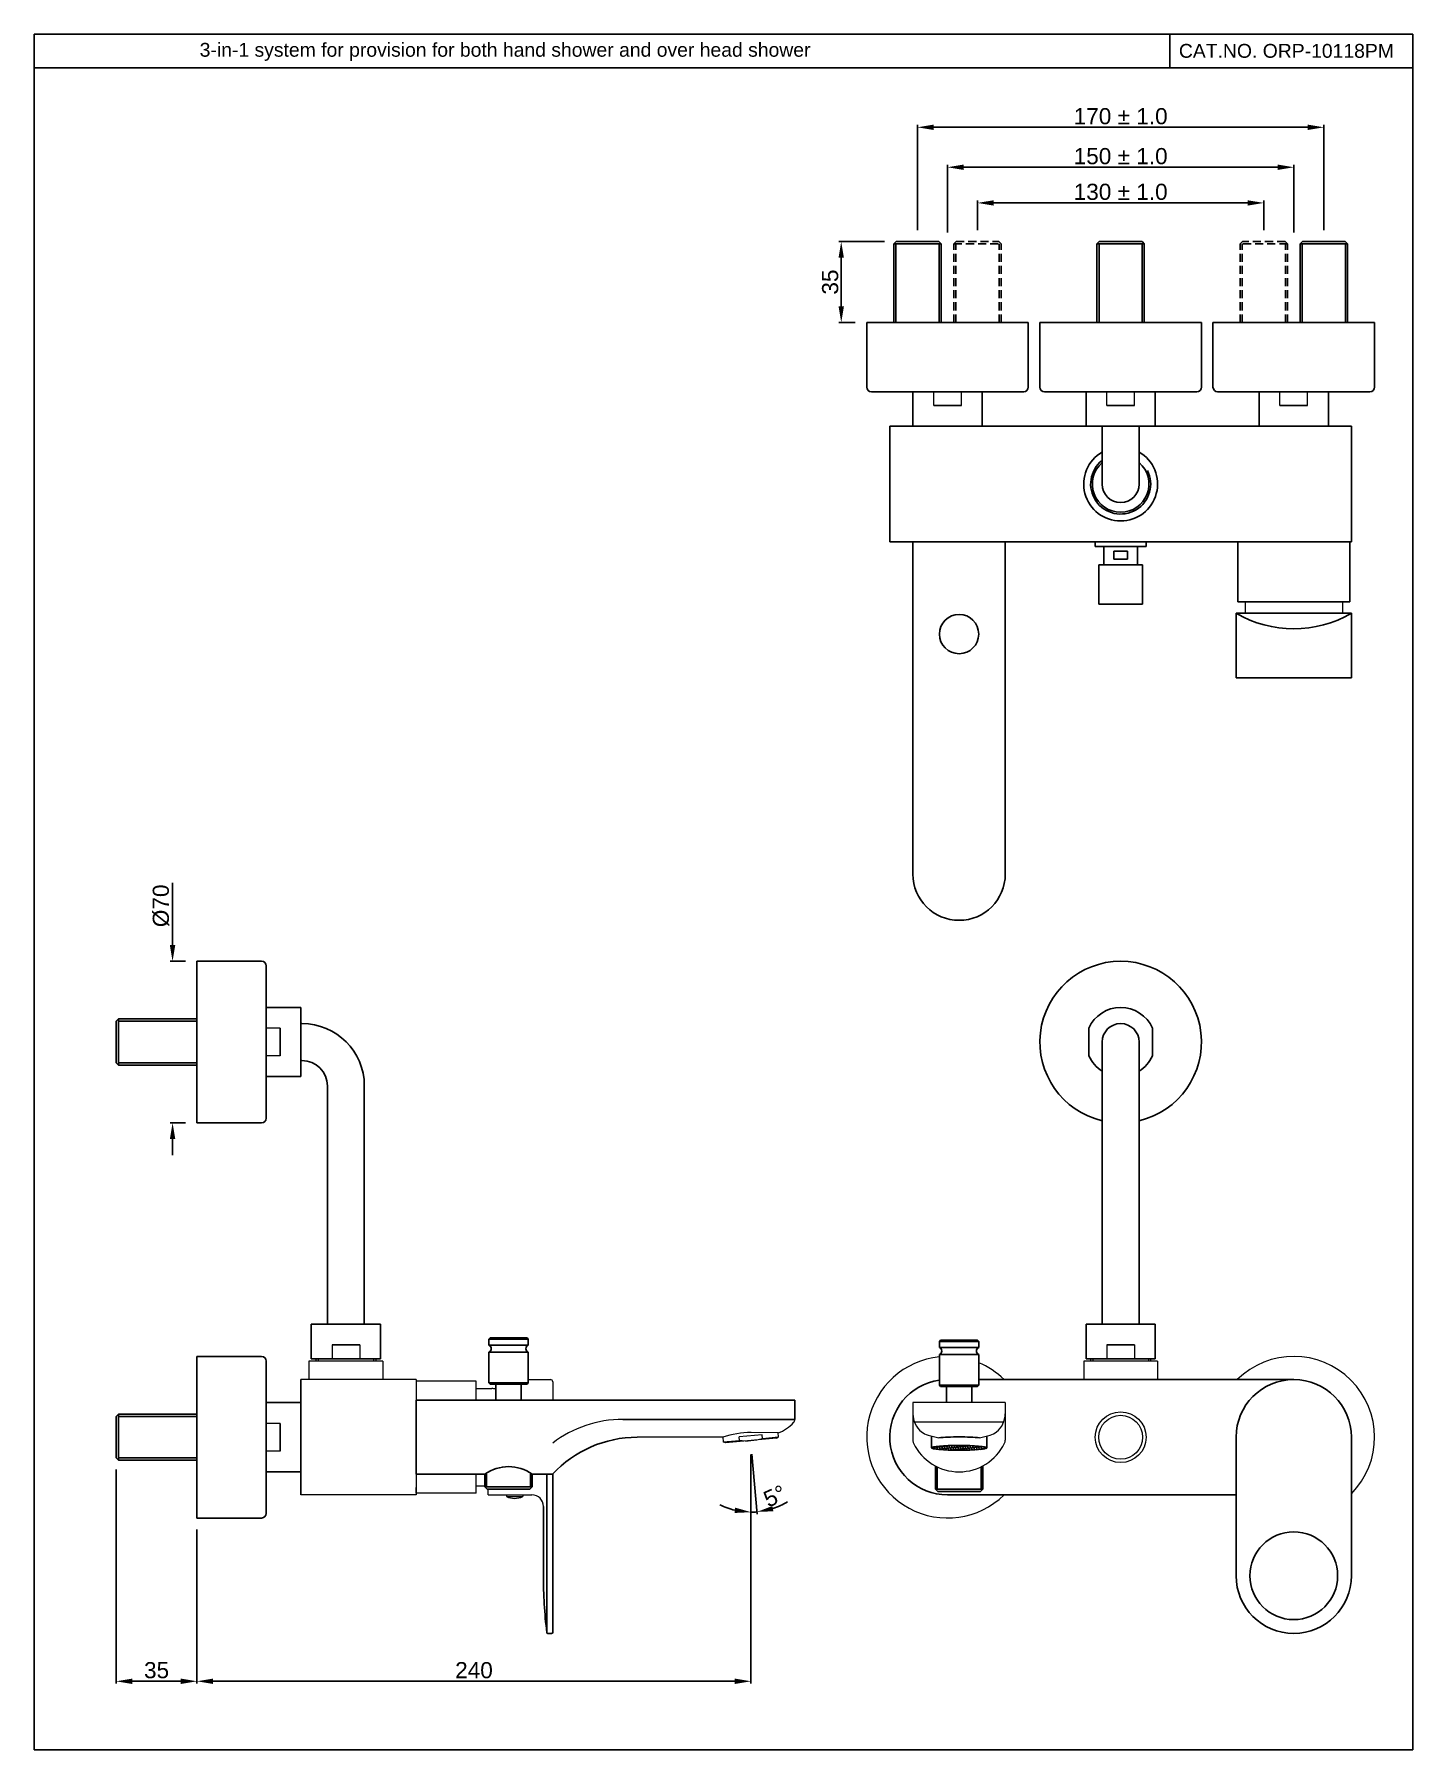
# Model space of a CAD drawing. Header units: inches. Extents: x 751 to 1348, y 373 to 1116.
import ezdxf

# ---------------------------------------------------------------- set-up
doc = ezdxf.new("R2010")
doc.units = ezdxf.units.IN
doc.header["$MEASUREMENT"] = 0
doc.linetypes.add('HIDDEN2', pattern=[0.1875, 0.125, -0.0625])
doc.styles.get("Standard").update_dxf_attribs({"font": 'arial.ttf'})
doc.dimstyles.new('VIKAS', dxfattribs={"dimtxt": 7, "dimasz": 7, "dimexe": 1, "dimexo": 5, "dimgap": 1.2, "dimtad": 3, "dimdec": 1, "dimzin": 12, "dimdsep": 46, "dimtxsty": 'Standard', "dimcen": 0.5, "dimadec": 0, "dimazin": 3, "dimtfac": 1, "dimtdec": 1, "dimtofl": 0, "dimtmove": 0, "dimatfit": 1, "dimfxl": 0, "dimtolj": 1, "dimtzin": 0, "dimarcsym": 0})

# ---------------------------------------------------------------- blocks, each defined once
blk = doc.blocks.new('*D2')
at = {"color": 0, "lineweight": -2, "transparency": 16777216}
for p, q in [((786.49, 494.57), (786.49, 401.83)), ((821.49, 468.57), (821.49, 401.83)), ((793.49, 402.83), (814.49, 402.83))]:
    blk.add_line(p, q, dxfattribs=at)
at = {"color": 0, "transparency": 16777216}
for points in [[(793.49, 404), (793.49, 401.67), (786.49, 402.83)], [(814.49, 404), (814.49, 401.67), (821.49, 402.83)]]:
    blk.add_solid(points, dxfattribs=at)
at = {"layer": 'Defpoints', "color": 0, "transparency": 16777216}
for p in [(786.49, 499.57), (821.49, 473.57), (821.49, 402.83)]:
    blk.add_point(p, dxfattribs=at)
at = {"color": 0, "transparency": 16777216, "insert": (803.99, 407.61), "char_height": 7, "attachment_point": 5}
blk.add_mtext('\\A1;35', dxfattribs=at)
blk = doc.blocks.new('*D3')
at = {"color": 0, "lineweight": -2, "transparency": 16777216}
for p, q in [((1061.49, 501.15), (1061.49, 401.83)), ((821.49, 468.57), (821.49, 401.83)), ((828.49, 402.83), (1054.49, 402.83))]:
    blk.add_line(p, q, dxfattribs=at)
at = {"color": 0, "transparency": 16777216}
for points in [[(828.49, 404), (828.49, 401.67), (821.49, 402.83)], [(1054.49, 404), (1054.49, 401.67), (1061.49, 402.83)]]:
    blk.add_solid(points, dxfattribs=at)
at = {"layer": 'Defpoints', "color": 0, "transparency": 16777216}
for p in [(1061.49, 506.15), (821.49, 473.57), (1061.49, 402.83)]:
    blk.add_point(p, dxfattribs=at)
at = {"color": 0, "transparency": 16777216, "insert": (941.49, 407.61), "char_height": 7, "attachment_point": 5}
blk.add_mtext('\\A1;240', dxfattribs=at)
blk = doc.blocks.new('*D4')
at = {"color": 0, "lineweight": -2, "transparency": 16777216}
for p, q in [((1061.49, 501.15), (1061.49, 475.1)), ((1061.92, 501.17), (1064.2, 475.21))]:
    blk.add_line(p, q, dxfattribs=at)
for start, end in [(243.24865, 256.62432), (270, 275), (288.37568, 301.75135)]:
    blk.add_arc((1061.49, 506.15), 30.05, start, end, dxfattribs=at)
at = {"color": 0, "transparency": 16777216}
for points in [[(1054.67, 478.07), (1054.4, 475.75), (1061.49, 476.1)], [(1071.2, 476.49), (1070.73, 478.77), (1064.11, 476.21)]]:
    blk.add_solid(points, dxfattribs=at)
at = {"layer": 'Defpoints', "color": 0, "transparency": 16777216}
for p in [(1061.31, 508.14), (1061.49, 508.16), (1061.49, 506.15), (1061.49, 506.15), (1062.36, 476.11)]:
    blk.add_point(p, dxfattribs=at)
at = {"color": 0, "transparency": 16777216, "insert": (1071.81, 483.06), "char_height": 7, "attachment_point": 5, "rotation": 24.0868}
blk.add_mtext('\\A1;5°', dxfattribs=at)
blk = doc.blocks.new('*D5')
at = {"color": 0, "lineweight": -2, "transparency": 16777216}
for p, q in [((1146.64, 1030.5), (1146.64, 1059.73)), ((1289.64, 1058.73), (1153.64, 1058.73)), ((1296.64, 1030.5), (1296.64, 1059.73))]:
    blk.add_line(p, q, dxfattribs=at)
at = {"color": 0, "transparency": 16777216}
for points in [[(1153.64, 1059.9), (1153.64, 1057.57), (1146.64, 1058.73)], [(1289.64, 1059.9), (1289.64, 1057.57), (1296.64, 1058.73)]]:
    blk.add_solid(points, dxfattribs=at)
at = {"layer": 'Defpoints', "color": 0, "transparency": 16777216}
for p in [(1146.64, 1058.73), (1146.64, 1025.5), (1296.64, 1025.5)]:
    blk.add_point(p, dxfattribs=at)
at = {"color": 0, "transparency": 16777216, "insert": (1221.64, 1063.51), "char_height": 7, "attachment_point": 5}
blk.add_mtext('\\A1;150 %%P 1.0', dxfattribs=at)
blk = doc.blocks.new('*D6')
at = {"color": 0, "lineweight": -2, "transparency": 16777216}
for p, q in [((1159.64, 1031.5), (1159.64, 1044.28)), ((1166.64, 1043.28), (1276.64, 1043.28)), ((1283.64, 1031.5), (1283.64, 1044.28))]:
    blk.add_line(p, q, dxfattribs=at)
at = {"color": 0, "transparency": 16777216}
for points in [[(1166.64, 1044.44), (1166.64, 1042.11), (1159.64, 1043.28)], [(1276.64, 1044.44), (1276.64, 1042.11), (1283.64, 1043.28)]]:
    blk.add_solid(points, dxfattribs=at)
at = {"layer": 'Defpoints', "color": 0, "transparency": 16777216}
for p in [(1283.64, 1043.28), (1159.64, 1026.5), (1283.64, 1026.5)]:
    blk.add_point(p, dxfattribs=at)
at = {"color": 0, "transparency": 16777216, "insert": (1221.64, 1048.05), "char_height": 7, "attachment_point": 5}
blk.add_mtext('\\A1;130 %%P 1.0', dxfattribs=at)
blk = doc.blocks.new('*D7')
at = {"color": 0, "lineweight": -2, "transparency": 16777216}
for p, q in [((1133.64, 1031.5), (1133.64, 1077.04)), ((1140.64, 1076.04), (1302.64, 1076.04)), ((1309.64, 1031.5), (1309.64, 1077.04))]:
    blk.add_line(p, q, dxfattribs=at)
at = {"color": 0, "transparency": 16777216}
for points in [[(1140.64, 1077.2), (1140.64, 1074.87), (1133.64, 1076.04)], [(1302.64, 1077.2), (1302.64, 1074.87), (1309.64, 1076.04)]]:
    blk.add_solid(points, dxfattribs=at)
at = {"layer": 'Defpoints', "color": 0, "transparency": 16777216}
for p in [(1309.64, 1076.04), (1133.64, 1026.5), (1309.64, 1026.5)]:
    blk.add_point(p, dxfattribs=at)
at = {"color": 0, "transparency": 16777216, "insert": (1221.64, 1080.81), "char_height": 7, "attachment_point": 5}
blk.add_mtext('\\A1;170 %%P 1.0', dxfattribs=at)
blk = doc.blocks.new('*D8')
at = {"color": 0, "lineweight": -2, "transparency": 16777216}
for p, q in [((1119.39, 1026.5), (1099.59, 1026.5)), ((1100.59, 1019.5), (1100.59, 998.5)), ((1106.64, 991.5), (1099.59, 991.5))]:
    blk.add_line(p, q, dxfattribs=at)
at = {"color": 0, "transparency": 16777216}
for points in [[(1099.43, 1019.5), (1101.76, 1019.5), (1100.59, 1026.5)], [(1099.43, 998.5), (1101.76, 998.5), (1100.59, 991.5)]]:
    blk.add_solid(points, dxfattribs=at)
at = {"layer": 'Defpoints', "color": 0, "transparency": 16777216}
for p in [(1124.39, 1026.5), (1100.59, 991.5), (1111.64, 991.5)]:
    blk.add_point(p, dxfattribs=at)
at = {"color": 0, "transparency": 16777216, "insert": (1095.82, 1009), "char_height": 7, "attachment_point": 5, "rotation": 90}
blk.add_mtext('\\A1;35', dxfattribs=at)
blk = doc.blocks.new('*D9')
at = {"color": 0, "lineweight": -2, "transparency": 16777216}
for p, q in [((810.92, 721.77), (810.92, 748.78)), ((816.49, 714.77), (809.92, 714.77)), ((816.49, 644.77), (809.92, 644.77)), ((810.92, 637.77), (810.92, 630.77))]:
    blk.add_line(p, q, dxfattribs=at)
at = {"color": 0, "transparency": 16777216}
for points in [[(809.75, 721.77), (812.09, 721.77), (810.92, 714.77)], [(809.75, 637.77), (812.09, 637.77), (810.92, 644.77)]]:
    blk.add_solid(points, dxfattribs=at)
at = {"layer": 'Defpoints', "color": 0, "transparency": 16777216}
for p in [(821.49, 714.77), (810.92, 644.77), (821.49, 644.77)]:
    blk.add_point(p, dxfattribs=at)
at = {"color": 0, "transparency": 16777216, "insert": (805.95, 738.77), "char_height": 7, "attachment_point": 5, "rotation": 90}
blk.add_mtext('\\A1;%%C70', dxfattribs=at)

msp = doc.modelspace()

# ---------------------------------------------------------------- hatches: boundary and pattern name
h = msp.add_hatch()
h.set_pattern_fill('HONEY', color=256, scale=4.9, angle=36)
h.set_pattern_definition([(36, (-1113.0637, 216.2638), (0.43149923, 0.96916313), [0.6125, -1.225]), (156, (-1113.0637, 216.2638), (-1.0550695, -0.11089227), [0.6125, -1.225]), (96, (-1113.0637, 216.2638), (-0.62357028, 0.85827085), [-1.225, 0.6125])])
edge = h.paths.add_edge_path()
edge.add_ellipse((1151.64, 503.98), major_axis=(-12, 0), ratio=0.087016, start_angle=0, end_angle=360)

# ---------------------------------------------------------------- linework, layer by layer
for p, q in [((1243, 1116.33), (1243, 1101.8)), ((1348.15, 1101.8), (751.02, 1101.8)), ((1124.39, 1026.5), (1123.39, 1025.5)), ((1142.89, 1026.5), (1124.39, 1026.5)), ((1143.89, 1025.5), (1142.89, 1026.5)), ((1212.39, 1026.5), (1211.39, 1025.5)), ((1230.89, 1026.5), (1212.39, 1026.5)), ((1231.89, 1025.5), (1230.89, 1026.5)), ((1299.39, 1025.5), (1300.39, 1026.5)), ((1300.39, 1026.5), (1318.89, 1026.5)), ((1318.89, 1026.5), (1319.89, 1025.5)), ((1123.39, 991.5), (1123.39, 1025.5)), ((1143.89, 1025.5), (1123.39, 1025.5)), ((1124.29, 991.5), (1124.29, 1025.5)), ((1142.99, 991.5), (1142.99, 1025.5)), ((1143.89, 991.5), (1143.89, 1025.5)), ((1211.39, 991.5), (1211.39, 1025.5)), ((1231.89, 1025.5), (1211.39, 1025.5)), ((1212.29, 991.5), (1212.29, 1025.5)), ((1230.99, 991.5), (1230.99, 1025.5)), ((1231.89, 991.5), (1231.89, 1025.5)), ((1299.39, 991.5), (1299.39, 1025.5)), ((1299.39, 1025.5), (1319.89, 1025.5)), ((1300.29, 991.5), (1300.29, 1025.5)), ((1318.99, 991.5), (1318.99, 1025.5)), ((1319.89, 991.5), (1319.89, 1025.5)), ((1181.64, 991.5), (1111.64, 991.5)), ((1111.64, 991.5), (1111.64, 963.5)), ((1181.64, 963.5), (1181.64, 991.5)), ((1256.64, 991.5), (1186.64, 991.5)), ((1186.64, 991.5), (1186.64, 963.5)), ((1256.64, 963.5), (1256.64, 991.5)), ((1261.64, 991.5), (1331.64, 991.5)), ((1261.64, 963.5), (1261.64, 991.5)), ((1331.64, 991.5), (1331.64, 963.5)), ((1179.64, 961.5), (1113.64, 961.5)), ((1131.64, 946.5), (1131.64, 961.5)), ((1161.64, 946.5), (1161.64, 961.5)), ((1254.64, 961.5), (1188.64, 961.5)), ((1206.64, 946.5), (1206.64, 961.5)), ((1236.64, 946.5), (1236.64, 961.5)), ((1263.64, 961.5), (1329.64, 961.5)), ((1281.64, 946.5), (1281.64, 961.5)), ((1311.64, 946.5), (1311.64, 961.5)), ((1140.64, 955.5), (1152.64, 955.5)), ((1215.64, 955.5), (1227.64, 955.5)), ((1302.64, 955.5), (1290.64, 955.5)), ((1121.64, 896.5), (1121.64, 946.5)), ((1321.64, 946.5), (1121.64, 946.5)), ((1213.64, 946.5), (1213.64, 921.5)), ((1229.64, 946.5), (1229.64, 921.5)), ((1321.64, 896.5), (1321.64, 946.5)), ((1321.64, 896.5), (1121.64, 896.5)), ((1131.64, 752.5), (1131.64, 896.5)), ((1171.64, 752.5), (1171.64, 896.5)), ((1210.64, 894.5), (1210.64, 896.5)), ((1232.64, 896.5), (1210.64, 896.5)), ((1232.64, 894.5), (1210.64, 894.5)), ((1214.39, 886.5), (1214.39, 894.5)), ((1218.64, 888.94), (1218.64, 892.41)), ((1218.64, 892.41), (1224.64, 892.41)), ((1224.64, 888.94), (1224.64, 892.41)), ((1228.89, 886.5), (1228.89, 894.5)), ((1232.64, 894.5), (1232.64, 896.5)), ((1272.39, 896.5), (1272.39, 870.5)), ((1320.89, 896.5), (1320.89, 870.5)), ((1212.14, 869.5), (1212.14, 886.5)), ((1231.14, 886.5), (1212.14, 886.5)), ((1218.64, 888.94), (1224.64, 888.94)), ((1231.14, 869.5), (1231.14, 886.5)), ((1231.14, 869.5), (1212.14, 869.5)), ((1320.89, 870.5), (1272.39, 870.5)), ((1321.64, 865.5), (1271.64, 865.5)), ((1271.64, 837.5), (1271.64, 865.5)), ((1321.64, 837.5), (1321.64, 865.5)), ((1321.64, 837.5), (1271.64, 837.5)), ((821.49, 714.77), (821.49, 644.77)), ((849.49, 714.77), (821.49, 714.77)), ((821.49, 714.77), (821.49, 644.77)), ((849.49, 714.77), (821.49, 714.77)), ((851.49, 712.77), (851.49, 646.77)), ((851.49, 712.77), (851.49, 646.77)), ((866.49, 694.77), (851.49, 694.77)), ((866.49, 694.77), (851.49, 694.77)), ((866.49, 694.77), (866.49, 664.77)), ((787.49, 689.77), (787.49, 669.77)), ((787.49, 689.77), (787.49, 669.77)), ((857.49, 673.77), (857.49, 685.77)), ((857.49, 673.77), (857.49, 685.77)), ((866.99, 687.77), (866.49, 687.77)), ((1207.9, 685.77), (1207.9, 673.77)), ((1235.39, 685.77), (1235.39, 673.77)), ((1213.64, 679.77), (1213.64, 557.57)), ((1229.64, 679.77), (1229.64, 557.57)), ((866.99, 671.77), (866.49, 671.77)), ((866.49, 664.77), (851.49, 664.77)), ((866.49, 664.77), (851.49, 664.77)), ((877.99, 557.57), (877.99, 660.77)), ((893.99, 557.57), (893.99, 660.77)), ((821.49, 644.77), (849.49, 644.77)), ((821.49, 644.77), (849.49, 644.77)), ((870.99, 557.57), (870.99, 542.57)), ((870.99, 557.57), (900.99, 557.57)), ((900.99, 557.57), (900.99, 542.57)), ((1206.64, 557.57), (1206.64, 542.57)), ((1206.64, 557.57), (1236.64, 557.57)), ((1236.64, 557.57), (1236.64, 542.57)), ((948.49, 551.57), (947.99, 551.07)), ((947.99, 551.07), (947.99, 548.41)), ((947.99, 551.07), (964.99, 551.07)), ((964.49, 551.57), (948.49, 551.57)), ((964.49, 551.57), (964.99, 551.07)), ((964.99, 548.41), (964.99, 551.07)), ((1143.64, 550.57), (1143.14, 550.07)), ((1143.14, 550.07), (1143.14, 547.41)), ((1143.14, 550.07), (1160.14, 550.07)), ((1159.64, 550.57), (1143.64, 550.57)), ((1159.64, 550.57), (1160.14, 550.07)), ((1160.14, 547.41), (1160.14, 550.07)), ((821.49, 543.57), (821.49, 473.57)), ((849.49, 543.57), (821.49, 543.57)), ((821.49, 543.57), (821.49, 473.57)), ((849.49, 543.57), (821.49, 543.57)), ((870.99, 542.57), (900.99, 542.57)), ((891.99, 548.57), (879.99, 548.57)), ((964.99, 548.41), (947.99, 548.41)), ((947.99, 545.41), (947.99, 532.07)), ((964.99, 545.41), (947.99, 545.41)), ((964.99, 532.07), (964.99, 545.41)), ((1160.14, 547.41), (1143.14, 547.41)), ((1143.14, 544.41), (1143.14, 531.07)), ((1160.14, 544.41), (1143.14, 544.41)), ((1160.14, 531.07), (1160.14, 544.41)), ((1206.64, 542.57), (1236.64, 542.57)), ((1227.64, 548.57), (1215.64, 548.57)), ((851.49, 541.57), (851.49, 475.57)), ((851.49, 541.57), (851.49, 475.57)), ((866.49, 533.57), (866.49, 483.57)), ((948.49, 531.57), (947.99, 532.07)), ((947.99, 532.07), (964.99, 532.07)), ((948.49, 531.57), (964.49, 531.57)), ((950.99, 524.57), (950.99, 531.57)), ((961.99, 524.57), (961.99, 531.57)), ((964.49, 531.57), (964.99, 532.07)), ((1143.64, 530.57), (1143.14, 531.07)), ((1143.14, 531.07), (1160.14, 531.07)), ((1143.64, 530.57), (1159.64, 530.57)), ((1146.14, 523.57), (1146.14, 530.57)), ((1157.14, 523.57), (1157.14, 530.57)), ((1159.64, 530.57), (1160.14, 531.07)), ((1160.14, 533.57), (1296.64, 533.57)), ((866.49, 523.57), (851.49, 523.57)), ((866.49, 523.57), (851.49, 523.57)), ((916.49, 524.57), (1080.49, 524.57)), ((916.49, 524.57), (916.49, 492.57)), ((1080.49, 524.57), (1080.49, 516.31)), ((787.49, 518.57), (787.49, 498.57)), ((787.49, 518.57), (787.49, 498.57)), ((857.49, 502.57), (857.49, 514.57)), ((857.49, 502.57), (857.49, 514.57)), ((1080.49, 516.31), (1005.97, 516.31)), ((1139.64, 509.07), (1139.64, 503.98)), ((1163.64, 509.07), (1163.64, 503.98)), ((1271.64, 508.57), (1271.64, 448.57)), ((1321.64, 508.57), (1321.64, 448.57)), ((866.49, 493.57), (851.49, 493.57)), ((866.49, 493.57), (851.49, 493.57)), ((946.99, 492.57), (916.49, 492.57)), ((946.24, 492.57), (946.24, 487.07)), ((946.99, 492.57), (946.99, 487.07)), ((975.54, 492.57), (965.99, 492.57)), ((965.99, 492.57), (965.99, 487.07)), ((966.74, 492.57), (966.74, 487.07)), ((973.09, 423.84), (973.09, 492.57)), ((975.59, 492.62), (975.59, 424.07)), ((1141.39, 496.12), (1141.39, 486.07)), ((1142.14, 495.74), (1142.14, 486.07)), ((1161.14, 495.74), (1161.14, 486.07)), ((1161.89, 496.12), (1161.89, 486.07)), ((947.24, 486.07), (946.24, 487.07)), ((946.24, 487.07), (966.74, 487.07)), ((965.74, 486.07), (947.24, 486.07)), ((966.74, 487.07), (965.74, 486.07)), ((1142.39, 485.07), (1141.39, 486.07)), ((1141.39, 486.07), (1161.89, 486.07)), ((1160.89, 485.07), (1142.39, 485.07)), ((1271.64, 483.57), (1146.64, 483.57)), ((1161.89, 486.07), (1160.89, 485.07)), ((971.59, 478.57), (971.59, 448.57)), ((821.49, 473.57), (849.49, 473.57)), ((821.49, 473.57), (849.49, 473.57)), ((973.53, 423.57), (975.09, 423.57))]:
    msp.add_line(p, q)
at = {"linetype": 'HIDDEN2', "ltscale": 28}
for p, q in [((1149.39, 1025.5), (1150.39, 1026.5)), ((1150.39, 1026.5), (1168.89, 1026.5)), ((1168.89, 1026.5), (1169.89, 1025.5)), ((1274.39, 1026.5), (1273.39, 1025.5)), ((1292.89, 1026.5), (1274.39, 1026.5)), ((1293.89, 1025.5), (1292.89, 1026.5)), ((1149.39, 991.5), (1149.39, 1025.5)), ((1149.39, 1025.5), (1169.89, 1025.5)), ((1150.29, 991.5), (1150.29, 1025.5)), ((1168.99, 991.5), (1168.99, 1025.5)), ((1169.89, 991.5), (1169.89, 1025.5)), ((1273.39, 991.5), (1273.39, 1025.5)), ((1293.89, 1025.5), (1273.39, 1025.5)), ((1274.29, 991.5), (1274.29, 1025.5)), ((1292.99, 991.5), (1292.99, 1025.5)), ((1293.89, 991.5), (1293.89, 1025.5))]:
    msp.add_line(p, q, dxfattribs=at)
at = {"lineweight": 13}
for p, q in [((1140.64, 955.5), (1140.64, 961.5)), ((1152.64, 955.5), (1152.64, 961.5)), ((1215.64, 955.5), (1215.64, 961.5)), ((1227.64, 955.5), (1227.64, 961.5)), ((1290.64, 955.5), (1290.64, 961.5)), ((1302.64, 955.5), (1302.64, 961.5)), ((1275.59, 870.5), (1275.59, 865.5)), ((1317.69, 870.5), (1317.69, 865.5)), ((857.49, 685.77), (851.49, 685.77)), ((857.49, 685.77), (851.49, 685.77)), ((857.49, 673.77), (851.49, 673.77)), ((857.49, 673.77), (851.49, 673.77)), ((872.99, 542.57), (872.99, 541.57)), ((873.99, 542.57), (873.99, 541.57)), ((879.99, 548.57), (879.99, 542.57)), ((891.99, 548.57), (891.99, 542.57)), ((897.99, 542.57), (897.99, 541.57)), ((898.99, 542.57), (898.99, 541.57)), ((1208.64, 542.57), (1208.64, 541.57)), ((1209.64, 542.57), (1209.64, 541.57)), ((1215.64, 548.57), (1215.64, 542.57)), ((1227.64, 548.57), (1227.64, 542.57)), ((1233.64, 542.57), (1233.64, 541.57)), ((1234.64, 542.57), (1234.64, 541.57)), ((901.99, 541.57), (869.99, 541.57)), ((869.99, 541.57), (869.99, 533.57)), ((901.99, 541.57), (901.99, 533.57)), ((1237.64, 541.57), (1205.64, 541.57)), ((1205.64, 541.57), (1205.64, 533.57)), ((1237.64, 541.57), (1237.64, 533.57)), ((916.49, 533.57), (866.49, 533.57)), ((916.49, 533.57), (916.49, 483.57)), ((916.49, 532.82), (916.49, 530.32)), ((942.49, 532.82), (916.49, 532.82)), ((942.49, 524.57), (942.49, 532.82)), ((942.49, 529.62), (949.29, 529.62)), ((964.99, 533.57), (974.59, 533.57)), ((975.59, 532.57), (975.59, 524.57)), ((916.49, 523.57), (916.49, 493.57)), ((1171.64, 523.57), (1131.64, 523.57)), ((1131.64, 523.57), (1131.64, 507.23)), ((1171.64, 523.57), (1171.64, 507.23)), ((857.49, 514.57), (851.49, 514.57)), ((857.49, 514.57), (851.49, 514.57)), ((1132.28, 515.19), (1171.01, 515.19)), ((1049.32, 508.57), (1012.2, 508.57)), ((1049.32, 508.57), (1049.49, 506.6)), ((1049.49, 506.6), (1056.46, 507.21)), ((1050.4, 506.18), (1049.49, 506.6)), ((1072.58, 508.12), (1050.4, 506.18)), ((1066.3, 509.58), (1056.33, 508.71)), ((1056.46, 507.21), (1056.33, 508.71)), ((1073.25, 510.4), (1061.56, 510.62)), ((1066.43, 508.08), (1066.3, 509.58)), ((1066.43, 508.08), (1073.4, 508.69)), ((1072.58, 508.12), (1073.4, 508.69)), ((1073.4, 508.69), (1073.25, 510.4)), ((857.49, 502.57), (851.49, 502.57)), ((857.49, 502.57), (851.49, 502.57)), ((942.49, 484.32), (942.49, 492.57)), ((916.49, 483.57), (866.49, 483.57)), ((916.49, 484.32), (916.49, 486.82)), ((942.49, 484.32), (916.49, 484.32)), ((942.49, 487.52), (946.24, 487.52)), ((947.59, 483.57), (947.59, 486.07)), ((947.59, 483.57), (966.59, 483.57)), ((955.59, 483.57), (955.59, 482.82)), ((962.59, 483.57), (962.59, 482.82)), ((955.59, 482.82), (962.59, 482.82))]:
    msp.add_line(p, q, dxfattribs=at)
at = {"linetype": 'Continuous'}
for p, q in [((786.49, 688.77), (787.49, 689.77)), ((786.49, 688.77), (787.49, 689.77)), ((786.49, 688.77), (786.49, 670.77)), ((786.49, 688.77), (786.49, 670.77)), ((787.49, 689.77), (821.49, 689.77)), ((787.49, 689.77), (821.49, 689.77)), ((787.49, 688.77), (821.49, 688.77)), ((787.49, 688.77), (821.49, 688.77)), ((786.49, 670.77), (787.49, 669.77)), ((786.49, 670.77), (787.49, 669.77)), ((787.49, 670.77), (821.49, 670.77)), ((787.49, 670.77), (821.49, 670.77)), ((787.49, 669.77), (821.49, 669.77)), ((787.49, 669.77), (821.49, 669.77)), ((786.49, 517.57), (787.49, 518.57)), ((786.49, 517.57), (787.49, 518.57)), ((786.49, 517.57), (786.49, 499.57)), ((786.49, 517.57), (786.49, 499.57)), ((787.49, 518.57), (821.49, 518.57)), ((787.49, 518.57), (821.49, 518.57)), ((787.49, 517.57), (821.49, 517.57)), ((787.49, 517.57), (821.49, 517.57)), ((786.49, 499.57), (787.49, 498.57)), ((786.49, 499.57), (787.49, 498.57)), ((787.49, 499.57), (821.49, 499.57)), ((787.49, 499.57), (821.49, 499.57)), ((787.49, 498.57), (821.49, 498.57)), ((787.49, 498.57), (821.49, 498.57))]:
    msp.add_line(p, q, dxfattribs=at)
at = {"color": 3}
msp.add_line((893.99, 646.57), (893.99, 557.57), dxfattribs=at)
msp.add_lwpolyline([(1348.15, 1116.33), (751.02, 1116.33), (751.02, 373.2), (1348.15, 373.2)], close=True)
for centre, radius in [((1151.64, 856.5), 8.5), ((1296.64, 448.57), 19)]:
    msp.add_circle(centre, radius)
at = {"lineweight": 13}
for radius in [11, 9.5]:
    msp.add_circle((1221.64, 508.57), radius, dxfattribs=at)
for centre, radius, start, end in [((1113.64, 963.5), 2, 180, 270), ((1179.64, 963.5), 2, 270, 0), ((1188.64, 963.5), 2, 180, 270), ((1254.64, 963.5), 2, 270, 0), ((1263.64, 963.5), 2, 180, 270), ((1329.64, 963.5), 2, 270, 0), ((1221.64, 921.5), 16, 120, 60), ((1221.64, 921.5), 13, 127.97987, 27.14554), ((1221.64, 921.5), 12.25, 130.7728, 49.2272), ((1221.64, 921.5), 8, 180, 0), ((1296.64, 908.8), 50, 240, 300), ((1151.64, 752.5), 20, 180, 0), ((849.49, 712.77), 2, 0, 90), ((849.49, 712.77), 2, 0, 90), ((1221.64, 679.77), 35, 283.21298, 256.78702), ((1221.64, 679.77), 15, 23.57818, 156.42182), ((866.99, 660.77), 27, 0, 90), ((1221.64, 679.77), 8, 0, 180), ((866.99, 660.77), 11, 0, 90), ((1221.64, 679.77), 15, 203.57818, 237.76905), ((1221.64, 679.77), 15, 302.23095, 336.42182), ((849.49, 646.77), 2, 270, 0), ((849.49, 646.77), 2, 270, 0), ((849.49, 541.57), 2, 0, 90), ((849.49, 541.57), 2, 0, 90), ((947.36, 546.91), 1.63, 292.61986, 67.38014), ((965.61, 546.91), 1.63, 112.61986, 247.38014), ((1142.52, 545.91), 1.63, 292.61986, 67.38014), ((1160.77, 545.91), 1.63, 112.61986, 247.38014), ((1146.64, 508.57), 25, 98.04785, 270), ((1296.64, 508.57), 25, 0, 180), ((1012.2, 458.57), 50, 90, 137.15636), ((956.49, 478.03), 17.79, 54.821, 125.179), ((849.49, 475.57), 2, 270, 0), ((849.49, 475.57), 2, 270, 0), ((1180.67, 448.57), 209.08, 180, 186.74548), ((1296.64, 448.57), 25, 180, 0), ((973.53, 424.07), 0.5, 186.74548, 270), ((975.09, 424.07), 0.5, 270, 0)]:
    msp.add_arc(centre, radius, start, end)
for centre, radius, start, end in [((1146.64, 508.57), 35, 95.73917, 314.41531), ((1296.64, 508.57), 35, 315.58469, 134.41531), ((1146.64, 508.57), 35, 45.58469, 67.31191), ((949.17, 520.26), 9.36, 78.82515, 89.30174), ((974.59, 532.57), 1, 0, 90), ((1005.97, 466.31), 50, 90, 127.40121), ((1067.46, 526.15), 16.78, 290.18515, 318.26468), ((1078.49, 516.31), 2, 318.26468, 0), ((1141.64, 518.71), 10, 180, 231.15285), ((1161.64, 518.71), 10, 308.84715, 0), ((1061.98, 470.42), 40.2, 90.59721, 108.36077), ((1059.29, 532.3), 25.25, 263.57881, 286.42119), ((1134.64, 507.23), 3, 180, 205.81515), ((1151.64, 515.46), 21.88, 205.81515, 334.18485), ((1140.39, 517.15), 8, 231.15285, 254.06062), ((1151.64, 556.55), 48.98, 254.06062, 259.62943), ((1151.64, 556.55), 48.98, 280.37057, 285.93938), ((1162.9, 517.15), 8, 285.93938, 308.84715), ((1168.64, 507.23), 3, 334.18485, 0), ((966.59, 478.57), 5, 0, 90), ((959.09, 490.61), 8.54, 245.81049, 294.18951)]:
    msp.add_arc(centre, radius, start, end, dxfattribs=at)
msp.add_ellipse((1151.64, 507.66), major_axis=(-12, 0), ratio=0.087016, start_param=3.887037, end_param=5.537741)
msp.add_ellipse((1151.64, 503.98), major_axis=(-12, 0), ratio=0.087016)

# ---------------------------------------------------------------- texts
at = {"char_height": 6, "attachment_point": 1}
for s, width, insert in [('3-in-1 system for provision for both hand shower and over head shower', 359.9309, (822.67, 1112.62)), ('CAT.NO. ORP-10118PM', 113.0225, (1246.87, 1112.16))]:
    msp.add_mtext_dynamic_manual_height_columns(s, width=width, gutter_width=1, heights=[0], dxfattribs=dict(at, insert=insert))

# ---------------------------------------------------------------- dimensions: what is measured, and where the dimension line sits
for base, p1, p2, text, picture, middle in [((1309.64, 1076.04), (1133.64, 1026.5), (1309.64, 1026.5), '170 %%P 1.0', '*D7', (1221.64, 1080.81)), ((1146.64, 1058.73), (1296.64, 1025.5), (1146.64, 1025.5), '<> %%P 1.0', '*D5', (1221.64, 1063.51)), ((1283.64, 1043.28), (1159.64, 1026.5), (1283.64, 1026.5), '130 %%P 1.0', '*D6', (1221.64, 1048.05))]:
    dim = msp.add_linear_dim(base=base, p1=p1, p2=p2, text=text, dimstyle='VIKAS')
    dim.commit()
    dim.dimension.update_dxf_attribs({"geometry": picture, "text_midpoint": middle})
dim = msp.add_linear_dim(base=(1100.59, 991.5), p1=(1124.39, 1026.5), p2=(1111.64, 991.5), angle=90, dimstyle='VIKAS')
dim.commit()
dim.dimension.update_dxf_attribs({"geometry": '*D8', "text_midpoint": (1095.82, 1009)})
dim = msp.add_linear_dim(base=(810.92, 644.77), p1=(821.49, 714.77), p2=(821.49, 644.77), angle=90, text='%%C<>', dimstyle='VIKAS')
dim.commit()
dim.dimension.update_dxf_attribs({"geometry": '*D9', "text_midpoint": (810.92, 738.77), "dimtype": 160})
for base, p1, p2, picture, middle in [((1061.49, 402.83), (821.49, 473.57), (1061.49, 506.15), '*D3', (941.49, 407.61)), ((821.49, 402.83), (786.49, 499.57), (821.49, 473.57), '*D2', (803.99, 407.61))]:
    dim = msp.add_linear_dim(base=base, p1=p1, p2=p2, dimstyle='VIKAS')
    dim.commit()
    dim.dimension.update_dxf_attribs({"geometry": picture, "text_midpoint": middle})
dim = msp.add_angular_dim_2l(base=(1062.36, 476.11), line1=((1061.49, 506.15), (1061.31, 508.14)), line2=((1061.49, 506.15), (1061.49, 508.16)), dimstyle='VIKAS', override={"dimtofl": 1})
dim.commit()
dim.dimension.update_dxf_attribs({"geometry": '*D4', "text_midpoint": (1073.75, 478.71), "dimtype": 162})

doc.saveas('drawing.dxf')
